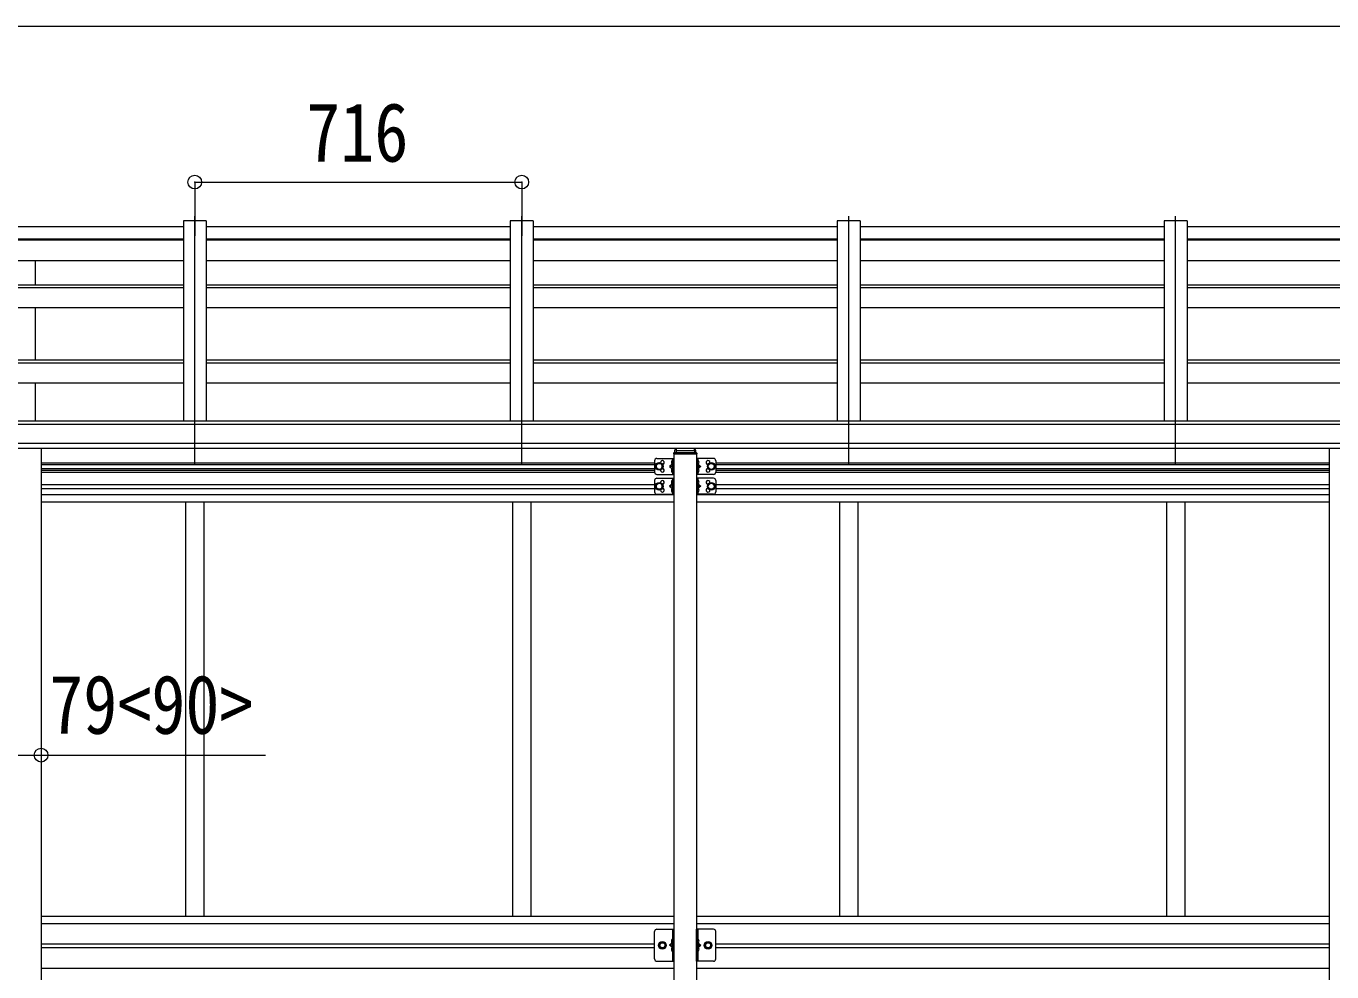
# Model space of a CAD drawing. Units: millimetres at full size, sheet at 1:30; details may follow other scales. Extents: x -8385 to 8479, y -5853 to 5787.
# Drawn here: x 2946 to 5805, y 260 to 2331 of the extents above; entities that cross this region are included whole.
import ezdxf
from ezdxf.enums import TextEntityAlignment as Align

# ---------------------------------------------------------------- set-up
doc = ezdxf.new("R2010")
doc.units = ezdxf.units.MM
doc.header["$LTSCALE"] = 30
doc.header["$PDMODE"] = 32
doc.header["$PDSIZE"] = 30
for name, color, linetype, lineweight in [('0-1_本体', 4, 'Continuous', 9), ('0-8_PARTS2', 2, 'Continuous', 9), ('0-A_寸法', 6, 'Continuous', 9), ('1-1_GLASS', 4, 'Continuous', 9), ('1-2_GLASS_SEAL', 7, 'Continuous', 9)]:
    doc.layers.add(name, color=color, linetype=linetype, lineweight=lineweight)
doc.styles.add('ＭＳ ゴシック', font='')
doc.styles.get('ＭＳ ゴシック').set_extended_font_data('MS Gothic')

msp = doc.modelspace()

# ---------------------------------------------------------------- linework, layer by layer
at = {"layer": '0-1_本体'}
for p, q in [((2624.25, 1891.63), (3290.25, 1891.63)), ((3290.25, 1904.63), (3290.25, 1465.34)), ((3340.25, 1904.63), (3290.25, 1904.63)), ((3340.25, 1904.63), (3340.25, 1465.34)), ((3340.25, 1891.63), (4006.25, 1891.63)), ((4006.25, 1904.63), (4006.25, 1465.34)), ((4056.25, 1904.63), (4006.25, 1904.63)), ((4056.25, 1904.63), (4056.25, 1465.34)), ((4056.25, 1891.63), (4722.25, 1891.63)), ((4722.25, 1904.63), (4722.25, 1465.34)), ((4772.25, 1904.63), (4722.25, 1904.63)), ((4772.25, 1904.63), (4772.25, 1465.34)), ((4772.25, 1891.63), (5438.25, 1891.63)), ((5438.25, 1904.63), (5438.25, 1465.34)), ((5488.25, 1904.63), (5438.25, 1904.63)), ((5488.25, 1904.63), (5488.25, 1465.34)), ((5488.25, 1891.63), (6154.25, 1891.63)), ((2624.25, 1864.92), (3290.25, 1864.92)), ((2624.25, 1862.33), (3290.25, 1862.33)), ((3340.25, 1864.92), (4006.25, 1864.92)), ((3340.25, 1862.33), (4006.25, 1862.33)), ((4056.25, 1864.92), (4722.25, 1864.92)), ((4056.25, 1862.33), (4722.25, 1862.33)), ((4772.25, 1864.92), (5438.25, 1864.92)), ((4772.25, 1862.33), (5438.25, 1862.33)), ((5488.25, 1864.92), (6154.25, 1864.92)), ((5488.25, 1862.33), (6154.25, 1862.33)), ((2624.25, 1817.6), (3290.25, 1817.6)), ((2966.75, 1763.87), (2966.75, 1817.6)), ((3340.25, 1817.6), (4006.25, 1817.6)), ((4056.25, 1817.6), (4722.25, 1817.6)), ((4772.25, 1817.6), (5438.25, 1817.6)), ((5488.25, 1817.6), (6154.25, 1817.6)), ((2624.25, 1763.87), (3290.25, 1763.87)), ((2624.25, 1758.3), (3290.25, 1758.3)), ((3340.25, 1763.87), (4006.25, 1763.87)), ((3340.25, 1758.3), (4006.25, 1758.3)), ((4056.25, 1763.87), (4722.25, 1763.87)), ((4056.25, 1758.3), (4722.25, 1758.3)), ((4772.25, 1763.87), (5438.25, 1763.87)), ((4772.25, 1758.3), (5438.25, 1758.3)), ((5488.25, 1763.87), (6154.25, 1763.87)), ((5488.25, 1758.3), (6154.25, 1758.3)), ((2624.25, 1714.3), (3290.25, 1714.3)), ((2966.75, 1600.21), (2966.75, 1714.3)), ((3340.25, 1714.3), (4006.25, 1714.3)), ((4056.25, 1714.3), (4722.25, 1714.3)), ((4772.25, 1714.3), (5438.25, 1714.3)), ((5488.25, 1714.3), (6154.25, 1714.3)), ((2624.25, 1600.21), (3290.25, 1600.21)), ((2624.25, 1593.42), (3290.25, 1593.42)), ((3340.25, 1600.21), (4006.25, 1600.21)), ((3340.25, 1593.42), (4006.25, 1593.42)), ((4056.25, 1600.21), (4722.25, 1600.21)), ((4056.25, 1593.42), (4722.25, 1593.42)), ((4772.25, 1600.21), (5438.25, 1600.21)), ((4772.25, 1593.42), (5438.25, 1593.42)), ((5488.25, 1600.21), (6154.25, 1600.21)), ((5488.25, 1593.42), (6154.25, 1593.42)), ((2624.25, 1549.87), (3290.25, 1549.87)), ((2966.75, 1465.34), (2966.75, 1549.87)), ((3340.25, 1549.87), (4006.25, 1549.87)), ((4056.25, 1549.87), (4722.25, 1549.87)), ((4772.25, 1549.87), (5438.25, 1549.87)), ((5488.25, 1549.87), (6154.25, 1549.87)), ((6888.75, 1458.63), (1889.75, 1458.63)), ((6865.25, 1465.34), (1913.25, 1465.34)), ((1889.75, 1417.41), (6888.75, 1417.41)), ((6888.75, 1405.56), (1889.75, 1405.64)), ((2978.75, 1405.47), (2978.75, -1736.94)), ((5799.75, 1405.47), (5799.75, -1736.94))]:
    msp.add_line(p, q, dxfattribs=at)
at = {"layer": '0-8_PARTS2'}
for p, q in [((3315.25, 1370.63), (3315.25, 1914.47)), ((4031.25, 1370.63), (4031.25, 1914.47)), ((4747.25, 1370.63), (4747.25, 1914.47)), ((5463.25, 1370.63), (5463.25, 1914.47))]:
    msp.add_line(p, q, dxfattribs=at)
at = {"layer": '0-A_寸法'}
for p, q in [((1863.26, 2330.63), (6915.25, 2330.63)), ((3315.25, 1989.19), (3315.25, 1871.59)), ((3315.25, 1989.19), (4031.25, 1989.19)), ((4031.25, 1989.19), (4031.25, 1871.59)), ((2899.75, 734.35), (2978.75, 734.35)), ((2978.75, 734.35), (3469.94, 734.35))]:
    msp.add_line(p, q, dxfattribs=at)
for p in [(3315.25, 1989.19), (4031.25, 1989.19), (2978.75, 734.35)]:
    msp.add_point(p, dxfattribs=at)
at = {"layer": '1-1_GLASS'}
for p, q in [((2978.75, 1374.31), (4322.25, 1374.31)), ((4364.25, 1393.53), (4364.25, -1437.2)), ((4414.25, 1393.53), (4414.25, -1437.2)), ((4456.25, 1374.31), (5799.75, 1374.31)), ((2978.75, 1370.81), (4322.25, 1370.81)), ((2978.75, 1361.81), (4322.25, 1361.81)), ((2978.75, 1358.31), (4322.25, 1358.31)), ((4322.25, 1353.31), (2978.75, 1353.31)), ((4456.25, 1370.81), (5799.75, 1370.81)), ((4456.25, 1361.81), (5799.75, 1361.81)), ((4456.25, 1358.31), (5799.75, 1358.31)), ((5799.75, 1353.31), (4456.25, 1353.31)), ((2978.75, 1327.31), (4322.25, 1327.31)), ((2978.75, 1318.31), (4322.25, 1318.31)), ((4456.25, 1327.31), (5799.75, 1327.31)), ((4456.25, 1318.31), (5799.75, 1318.31)), ((2978.75, 1304.81), (4364.25, 1304.81)), ((2978.75, 1288.81), (4364.25, 1288.81)), ((3295.25, 1288.81), (3295.25, 381.81)), ((3335.25, 1288.81), (3335.25, 381.81)), ((4011.25, 1288.81), (4011.25, 381.81)), ((4051.25, 1288.81), (4051.25, 381.81)), ((4414.25, 1304.81), (5799.75, 1304.81)), ((4414.25, 1288.81), (5799.75, 1288.81)), ((4727.25, 1288.81), (4727.25, 381.81)), ((4767.25, 1288.81), (4767.25, 381.81)), ((5443.25, 1288.81), (5443.25, 381.81)), ((5483.25, 1288.81), (5483.25, 381.81)), ((2978.75, 381.81), (4364.25, 381.81)), ((4414.25, 381.81), (5799.75, 381.81)), ((2978.75, 365.81), (4364.25, 365.81)), ((4414.25, 365.81), (5799.75, 365.81)), ((2978.75, 321.31), (4322.25, 321.31)), ((4456.25, 321.31), (5799.75, 321.31)), ((4322.25, 312.31), (2978.75, 312.31)), ((5799.75, 312.31), (4456.25, 312.31)), ((2978.75, 267.81), (4364.25, 267.81)), ((4414.25, 267.81), (5799.75, 267.81))]:
    msp.add_line(p, q, dxfattribs=at)
at = {"layer": '1-2_GLASS_SEAL'}
for p, q in [((4366.75, 1396.83), (4366.75, 1402.47)), ((4370.75, 1405.04), (4369.25, 1405.04)), ((4370.75, 1402.53), (4369.25, 1402.53)), ((4369.25, 1402.53), (4369.25, 1396.83)), ((4409.25, 1405.04), (4407.75, 1405.04)), ((4409.25, 1402.53), (4407.75, 1402.53)), ((4409.25, 1402.53), (4409.25, 1396.83)), ((4411.75, 1402.47), (4411.75, 1396.83)), ((4322.25, 1379.11), (4322.25, 1354.11)), ((4327.25, 1384.11), (4364.25, 1384.11)), ((4361.25, 1379.61), (4360.45, 1379.47)), ((4361.75, 1384.11), (4361.75, 1349.11)), ((4363.75, 1395.33), (4363.75, 1393.83)), ((4363.75, 1393.83), (4414.75, 1393.83)), ((4364.25, 1384.11), (4364.25, 1349.11)), ((4365.25, 1396.83), (4413.25, 1396.83)), ((4409.25, 1400.64), (4369.25, 1400.64)), ((4414.25, 1384.11), (4414.25, 1349.11)), ((4451.25, 1384.11), (4414.25, 1384.11)), ((4414.75, 1395.33), (4414.75, 1393.83)), ((4416.75, 1384.11), (4416.75, 1349.11)), ((4417.25, 1379.61), (4418.06, 1379.47)), ((4456.25, 1379.11), (4456.25, 1354.11)), ((4327.25, 1349.11), (4364.25, 1349.11)), ((4361.75, 1366.61), (4354.75, 1366.61)), ((4361.25, 1371.61), (4360.45, 1371.75)), ((4361.25, 1361.61), (4360.45, 1361.47)), ((4361.25, 1353.61), (4360.45, 1353.75)), ((4361.25, 1371.61), (4361.75, 1371.7)), ((4361.25, 1353.61), (4361.75, 1353.7)), ((4451.25, 1349.11), (4414.25, 1349.11)), ((4417.25, 1371.61), (4416.75, 1371.7)), ((4416.75, 1366.61), (4423.75, 1366.61)), ((4417.25, 1353.61), (4416.75, 1353.7)), ((4417.25, 1371.61), (4418.06, 1371.75)), ((4417.25, 1361.61), (4418.06, 1361.47)), ((4417.25, 1353.61), (4418.06, 1353.75)), ((4322.25, 1335.61), (4322.25, 1310.61)), ((4327.25, 1340.61), (4364.25, 1340.61)), ((4361.75, 1323.11), (4354.75, 1323.11)), ((4361.25, 1336.11), (4360.45, 1335.97)), ((4361.25, 1328.11), (4360.45, 1328.25)), ((4361.25, 1318.11), (4360.45, 1317.97)), ((4361.25, 1328.11), (4361.75, 1328.2)), ((4361.75, 1340.61), (4361.75, 1305.61)), ((4364.25, 1340.61), (4364.25, 1305.61)), ((4414.25, 1340.61), (4414.25, 1305.61)), ((4451.25, 1340.61), (4414.25, 1340.61)), ((4416.75, 1340.61), (4416.75, 1305.61)), ((4417.25, 1328.11), (4416.75, 1328.2)), ((4416.75, 1323.11), (4423.75, 1323.11)), ((4417.25, 1336.11), (4418.06, 1335.97)), ((4417.25, 1328.11), (4418.06, 1328.25)), ((4417.25, 1318.11), (4418.06, 1317.97)), ((4456.25, 1335.61), (4456.25, 1310.61)), ((4327.25, 1305.61), (4364.25, 1305.61)), ((4361.25, 1310.11), (4360.45, 1310.25)), ((4361.25, 1310.11), (4361.75, 1310.2)), ((4451.25, 1305.61), (4414.25, 1305.61)), ((4417.25, 1310.11), (4416.75, 1310.2)), ((4417.25, 1310.11), (4418.06, 1310.25)), ((4322.25, 288.11), (4322.25, 348.11)), ((4327.25, 353.11), (4364.25, 353.11)), ((4361.75, 353.11), (4361.75, 283.11)), ((4451.25, 353.11), (4414.25, 353.11)), ((4416.75, 353.11), (4416.75, 283.11)), ((4456.25, 288.11), (4456.25, 348.11)), ((4361.75, 323.11), (4354.75, 318.11)), ((4361.75, 318.11), (4354.75, 318.11)), ((4361.75, 313.11), (4354.75, 318.11)), ((4361.25, 331.11), (4360.45, 330.97)), ((4361.25, 323.11), (4360.45, 323.25)), ((4361.25, 323.11), (4361.75, 323.2)), ((4417.25, 323.11), (4416.75, 323.2)), ((4416.75, 323.11), (4423.75, 318.11)), ((4416.75, 318.11), (4423.75, 318.11)), ((4416.75, 313.11), (4423.75, 318.11)), ((4417.25, 331.11), (4418.06, 330.97)), ((4417.25, 323.11), (4418.06, 323.25)), ((4361.25, 313.11), (4360.45, 312.97)), ((4361.25, 305.11), (4360.45, 305.25)), ((4361.25, 305.11), (4361.75, 305.2)), ((4417.25, 305.11), (4416.75, 305.2)), ((4417.25, 313.11), (4418.06, 312.97)), ((4417.25, 305.11), (4418.06, 305.25))]:
    msp.add_line(p, q, dxfattribs=at)
for points in [[(4332.25, 1359.1), (4338.75, 1362.86), (4338.75, 1370.36), (4332.25, 1374.11), (4325.75, 1370.36), (4325.75, 1362.86)], [(4446.25, 1359.1), (4439.75, 1362.86), (4439.75, 1370.36), (4446.25, 1374.11), (4452.75, 1370.36), (4452.75, 1362.86)], [(4332.25, 1315.6), (4338.75, 1319.36), (4338.75, 1326.86), (4332.25, 1330.61), (4325.75, 1326.86), (4325.75, 1319.36)], [(4446.25, 1315.6), (4439.75, 1319.36), (4439.75, 1326.86), (4446.25, 1330.61), (4452.75, 1326.86), (4452.75, 1319.36)], [(4346.76, 318.11), (4343.01, 311.61), (4335.5, 311.61), (4331.75, 318.11), (4335.5, 324.61), (4343.01, 324.61)], [(4431.75, 318.11), (4435.5, 311.61), (4443.01, 311.61), (4446.76, 318.11), (4443.01, 324.61), (4435.5, 324.61)]]:
    msp.add_lwpolyline(points, close=True, dxfattribs=at)
for points in [[(4362.14, 1375.61), (4361.51, 1376.8), (4359.27, 1377.91)], [(4362.14, 1375.61), (4361.51, 1374.42), (4359.27, 1373.31)], [(4361.25, 1371.61), (4361.25, 1379.61), (4361.75, 1379.52), (4361.75, 1371.7)], [(4416.37, 1375.61), (4417, 1376.8), (4419.23, 1377.91)], [(4416.37, 1375.61), (4417, 1374.42), (4419.23, 1373.31)], [(4417.25, 1371.61), (4417.25, 1379.61), (4416.75, 1379.52), (4416.75, 1371.7)], [(4361.75, 1371.61), (4354.75, 1366.61), (4361.75, 1361.61)], [(4362.14, 1357.61), (4361.51, 1358.8), (4359.27, 1359.91)], [(4362.14, 1357.61), (4361.51, 1356.42), (4359.27, 1355.31)], [(4361.25, 1353.61), (4361.25, 1361.61), (4361.75, 1361.52), (4361.75, 1353.7)], [(4416.37, 1357.61), (4417, 1358.8), (4419.23, 1359.91)], [(4416.37, 1357.61), (4417, 1356.42), (4419.23, 1355.31)], [(4416.75, 1371.61), (4423.75, 1366.61), (4416.75, 1361.61)], [(4417.25, 1353.61), (4417.25, 1361.61), (4416.75, 1361.52), (4416.75, 1353.7)], [(4361.75, 1328.11), (4354.75, 1323.11), (4361.75, 1318.11)], [(4362.14, 1332.11), (4361.51, 1333.3), (4359.27, 1334.41)], [(4362.14, 1332.11), (4361.51, 1330.92), (4359.27, 1329.81)], [(4362.14, 1314.11), (4361.51, 1315.3), (4359.27, 1316.41)], [(4361.25, 1328.11), (4361.25, 1336.11), (4361.75, 1336.02), (4361.75, 1328.2)], [(4361.25, 1310.11), (4361.25, 1318.11), (4361.75, 1318.02), (4361.75, 1310.2)], [(4416.37, 1332.11), (4417, 1333.3), (4419.23, 1334.41)], [(4416.37, 1332.11), (4417, 1330.92), (4419.23, 1329.81)], [(4416.37, 1314.11), (4417, 1315.3), (4419.23, 1316.41)], [(4417.25, 1328.11), (4417.25, 1336.11), (4416.75, 1336.02), (4416.75, 1328.2)], [(4416.75, 1328.11), (4423.75, 1323.11), (4416.75, 1318.11)], [(4417.25, 1310.11), (4417.25, 1318.11), (4416.75, 1318.02), (4416.75, 1310.2)], [(4362.14, 1314.11), (4361.51, 1312.92), (4359.27, 1311.81)], [(4416.37, 1314.11), (4417, 1312.92), (4419.23, 1311.81)], [(4327.25, 283.11), (4364.25, 283.11), (4364.25, 353.11)], [(4451.25, 283.11), (4414.25, 283.11), (4414.25, 353.11)], [(4362.14, 327.11), (4361.51, 328.3), (4359.27, 329.41)], [(4362.14, 327.11), (4361.51, 325.92), (4359.27, 324.81)], [(4361.25, 323.11), (4361.25, 331.11), (4361.75, 331.02), (4361.75, 323.2)], [(4416.37, 327.11), (4417, 328.3), (4419.23, 329.41)], [(4416.37, 327.11), (4417, 325.92), (4419.23, 324.81)], [(4417.25, 323.11), (4417.25, 331.11), (4416.75, 331.02), (4416.75, 323.2)], [(4362.14, 309.11), (4361.51, 310.3), (4359.27, 311.41)], [(4362.14, 309.11), (4361.51, 307.92), (4359.27, 306.81)], [(4361.25, 305.11), (4361.25, 313.11), (4361.75, 313.02), (4361.75, 305.2)], [(4416.37, 309.11), (4417, 310.3), (4419.23, 311.41)], [(4416.37, 309.11), (4417, 307.92), (4419.23, 306.81)], [(4417.25, 305.11), (4417.25, 313.11), (4416.75, 313.02), (4416.75, 305.2)]]:
    msp.add_lwpolyline(points, dxfattribs=at)
for centre, radius in [((4332.25, 1366.61), 8.5), ((4332.25, 1366.61), 7.5), ((4332.25, 1366.61), 6.5), ((4446.25, 1366.61), 8.5), ((4446.25, 1366.61), 7.5), ((4446.25, 1366.61), 6.5), ((4332.25, 1323.11), 8.5), ((4332.25, 1323.11), 7.5), ((4332.25, 1323.11), 6.5), ((4446.25, 1323.11), 8.5), ((4446.25, 1323.11), 7.5), ((4446.25, 1323.11), 6.5), ((4339.25, 318.11), 8.5), ((4339.25, 318.11), 7.5), ((4339.25, 318.11), 6.5), ((4339.25, 318.11), 5.5), ((4439.25, 318.11), 8.5), ((4439.25, 318.11), 7.5), ((4439.25, 318.11), 6.5), ((4439.25, 318.11), 5.5)]:
    msp.add_circle(centre, radius, dxfattribs=at)
for centre, radius, start, end in [((4327.25, 1379.11), 5, 90, 180), ((4339.25, 1375.11), 4.25, 274.76077, 186.29431), ((4365.35, 1375.61), 6.5, 147.94412, 212.05588), ((4360.61, 1378.58), 0.9, 100, 147.94412), ((4365.25, 1395.33), 1.5, 90, 180), ((4413.25, 1395.33), 1.5, 0, 90), ((4417.9, 1378.58), 0.9, 32.05588, 80), ((4413.15, 1375.61), 6.5, 327.94412, 32.05588), ((4439.25, 1375.11), 4.25, 353.70569, 265.23923), ((4451.25, 1379.11), 5, 0, 90), ((4327.25, 1354.11), 5, 180, 270), ((4339.25, 1358.11), 4.25, 173.70569, 85.23923), ((4365.35, 1357.61), 6.5, 147.94412, 212.05588), ((4360.61, 1372.64), 0.9, 212.05588, 260), ((4360.61, 1360.58), 0.9, 100, 147.94412), ((4360.61, 1354.64), 0.9, 212.05588, 260), ((4417.9, 1372.64), 0.9, 280, 327.94412), ((4417.9, 1360.58), 0.9, 32.05588, 80), ((4417.9, 1354.64), 0.9, 280, 327.94412), ((4413.15, 1357.61), 6.5, 327.94412, 32.05588), ((4439.25, 1358.11), 4.25, 94.76077, 6.29431), ((4451.25, 1354.11), 5, 270, 0), ((4327.25, 1335.61), 5, 90, 180), ((4339.25, 1331.61), 4.25, 274.76077, 186.29431), ((4339.25, 1314.61), 4.25, 173.70569, 85.23923), ((4365.35, 1332.11), 6.5, 147.94412, 212.05588), ((4365.35, 1314.11), 6.5, 147.94412, 212.05588), ((4360.61, 1335.08), 0.9, 100, 147.94412), ((4360.61, 1329.14), 0.9, 212.05588, 260), ((4360.61, 1317.08), 0.9, 100, 147.94412), ((4417.9, 1335.08), 0.9, 32.05588, 80), ((4417.9, 1329.14), 0.9, 280, 327.94412), ((4417.9, 1317.08), 0.9, 32.05588, 80), ((4413.15, 1332.11), 6.5, 327.94412, 32.05588), ((4413.15, 1314.11), 6.5, 327.94412, 32.05588), ((4439.25, 1331.61), 4.25, 353.70569, 265.23923), ((4439.25, 1314.61), 4.25, 94.76077, 6.29431), ((4451.25, 1335.61), 5, 0, 90), ((4327.25, 1310.61), 5, 180, 270), ((4360.61, 1311.14), 0.9, 212.05588, 260), ((4417.9, 1311.14), 0.9, 280, 327.94412), ((4451.25, 1310.61), 5, 270, 0), ((4327.25, 348.11), 5, 90, 180), ((4451.25, 348.11), 5, 0, 90), ((4365.35, 327.11), 6.5, 147.94412, 212.05588), ((4360.61, 330.08), 0.9, 100, 147.94412), ((4360.61, 324.14), 0.9, 212.05588, 260), ((4417.9, 330.08), 0.9, 32.05588, 80), ((4417.9, 324.14), 0.9, 280, 327.94412), ((4413.15, 327.11), 6.5, 327.94412, 32.05588), ((4327.25, 288.11), 5, 180, 270), ((4365.35, 309.11), 6.5, 147.94412, 212.05588), ((4360.61, 312.08), 0.9, 100, 147.94412), ((4360.61, 306.14), 0.9, 212.05588, 260), ((4417.9, 312.08), 0.9, 32.05588, 80), ((4417.9, 306.14), 0.9, 280, 327.94412), ((4413.15, 309.11), 6.5, 327.94412, 32.05588), ((4451.25, 288.11), 5, 270, 0)]:
    msp.add_arc(centre, radius, start, end, dxfattribs=at)
for centre, start_param, end_param in [((4369.25, 1402.47), 6.2831853, 7.8539816), ((4409.25, 1402.47), 4.712389, 6.2831853)]:
    msp.add_ellipse(centre, major_axis=(0, 2.57), ratio=0.97237, start_param=start_param, end_param=end_param, dxfattribs=at)

# ---------------------------------------------------------------- texts
at = {"layer": '0-A_寸法', "color": 7, "style": 'ＭＳ ゴシック', "width": 0.85}
for s, p in [('716', (3559.25, 1995.19)), ('79<90>', (2996.34, 742.35))]:
    msp.add_text(s, height=129, dxfattribs=at).set_placement(p, align=Align.BOTTOM_LEFT)

doc.saveas('drawing.dxf')
